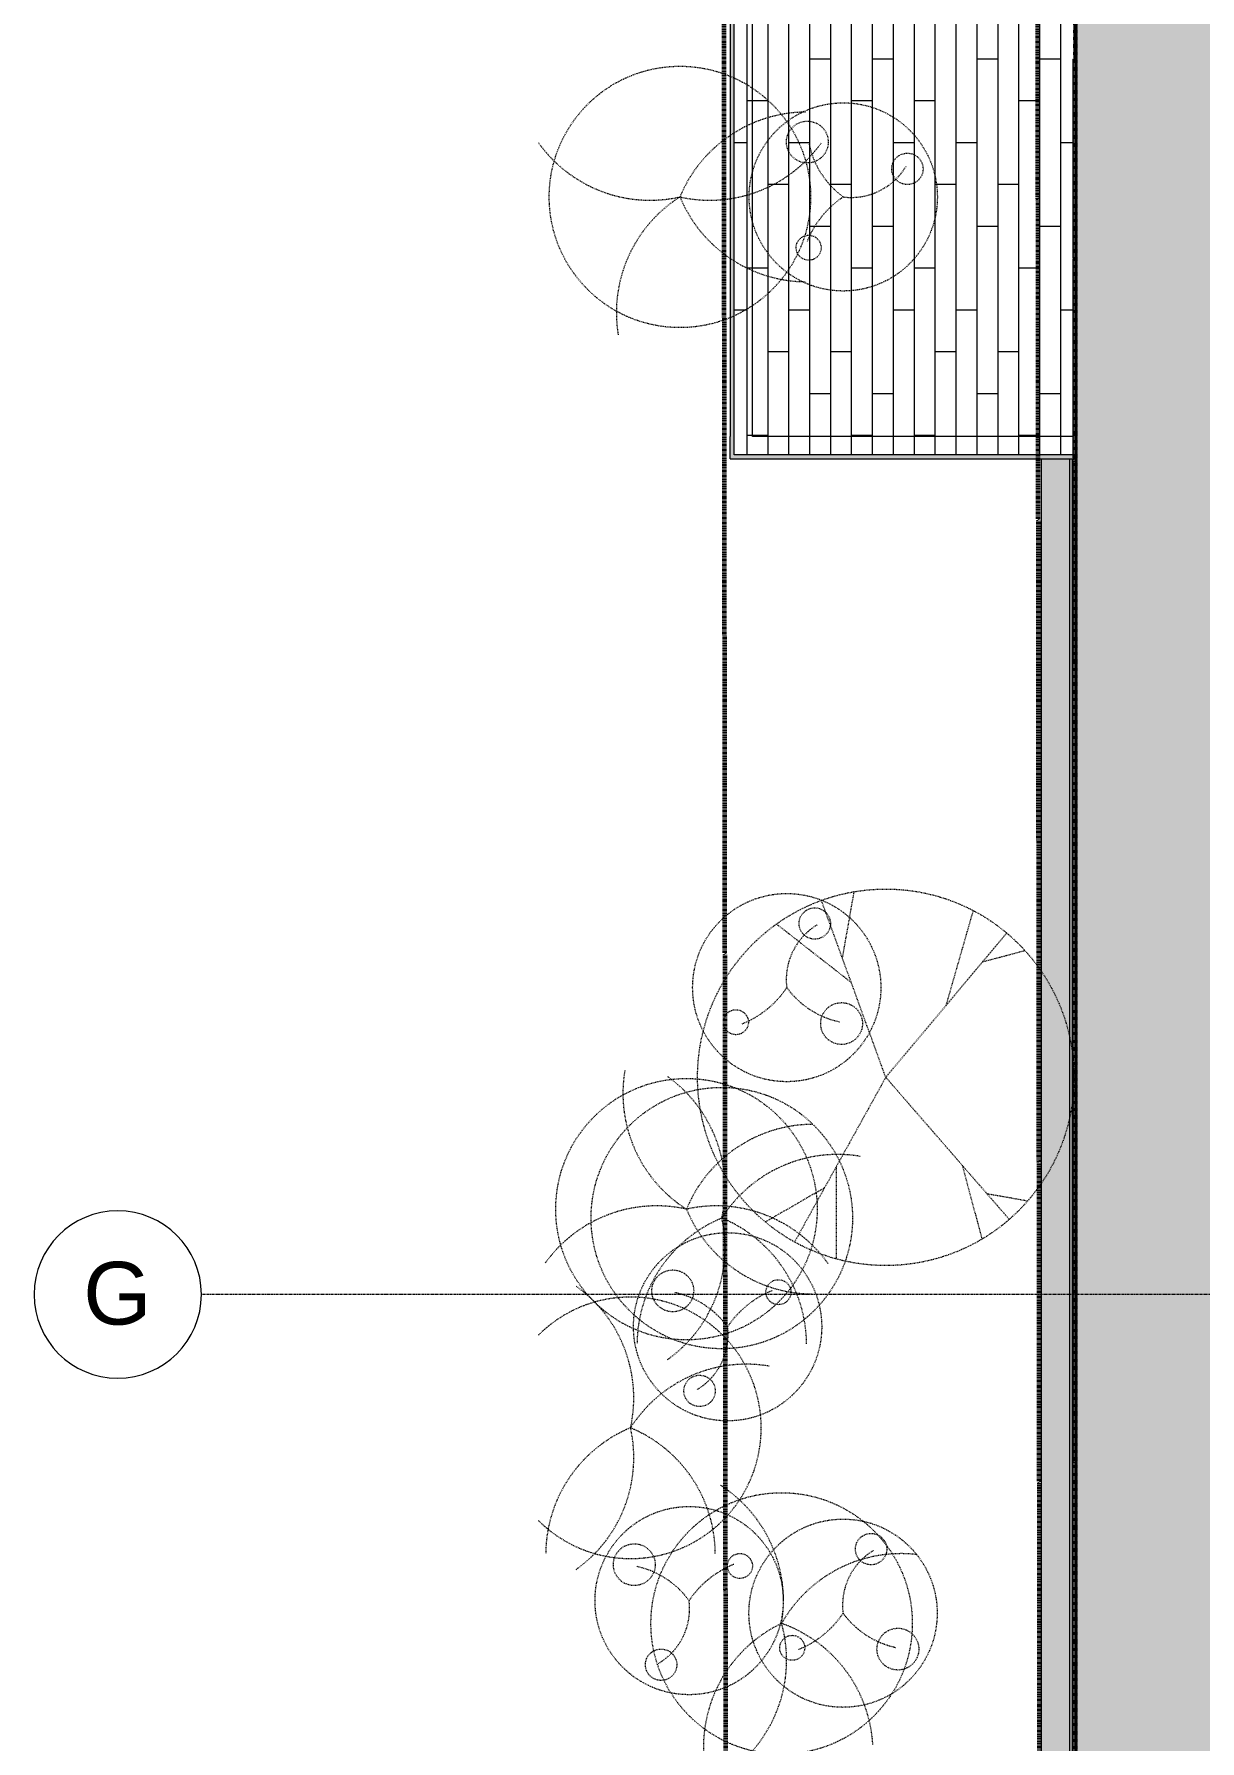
# Model space of a CAD drawing. Header units: inches. Extents: x -4061 to -1937, y 9836 to 11171.
# Drawn here: x -4059.9 to -3836.9, y 10381.8 to 10708.2 of the extents above; entities that cross this region are included whole.
import ezdxf

# ---------------------------------------------------------------- set-up
doc = ezdxf.new("R2010")
doc.units = ezdxf.units.IN
doc.header["$MEASUREMENT"] = 0
for name, pattern in [('Dash', [0.25, 0.125, -0.125]), ('Dash 1_16_', [0.125, 0.0625, -0.0625]), ('Double Dash 3_8_', [1, 0.375, -0.125, 0.125, -0.125, 0.125, -0.125]), ('Grid Line 1_2_', [0.875, 0.5, -0.125, 0.125, -0.125])]:
    doc.linetypes.add(name, pattern=pattern)
for name, color, linetype, lineweight in [('0-1', 7, 'Continuous', 5), ('0-2', 7, 'Continuous', 9), ('0-3', 53, 'Continuous', 9), ('0-4', 250, 'Double Dash 3_8_', 60), ('0-5', 165, 'Continuous', 5), ('A-CLNG-1', 10, 'Continuous', 18), ('A-CLNG-PATT-1', 35, 'Continuous', 18), ('A-DETL-GENF-HDLN-1', 53, 'Dash', 9), ('A-DETL-MBND-1', 23, 'Continuous', 5), ('A-DETL-MBND-3', 7, 'Continuous', 9), ('A-DETL-MBND-4', 251, 'Continuous', 9), ('A-DETL-MBND-5', 247, 'Continuous', 9), ('A-GLAZ-1', 251, 'Continuous', 9), ('A-GLAZ-2', 10, 'Continuous', 18), ('A-GLAZ-3', 27, 'Continuous', 18), ('A-WALL-1', 8, 'Continuous', 5), ('A-WALL-3', 10, 'Continuous', 18), ('A-WALL-7', 27, 'Continuous', 18), ('C-PROP-LINE-1', 250, 'Double Dash 3_8_', 60), ('C-PROP-LINE-2', 91, 'Dash 1_16_', 60), ('S-GRID-1', 1, 'Grid Line 1_2_', 9), ('S-GRID-IDEN', 1, 'Continuous', 9), ('S-GRID-IDEN-1', 147, 'Continuous', 9)]:
    doc.layers.add(name, color=color, linetype=linetype, lineweight=lineweight)
doc.styles.add('Arial', font='arial.ttf', dxfattribs={"height": 12})

# ---------------------------------------------------------------- blocks, each defined once
blk = doc.blocks.new('fountain grass 26747 - fountain grass 26747-V37-ENLARGED RCP - 1ST FLOOR PLAN - WEST')
at = {"layer": 'A-DETL-GENF-HDLN-1'}
blk.add_circle((0, 0), 25, dxfattribs=at)
for centre, start, end in [((-25.61, 5.7), 347.4534, 54.5466), ((10.02, 24.25), 180.4534, 247.5466), ((-10.02, 24.25), 292.4534, 359.5466), ((-25.61, -5.7), 305.5293, 12.5466), ((22.14, 14.08), 212.4534, 279.5466)]:
    blk.add_arc(centre, 26.24, start, end, dxfattribs=at)
blk = doc.blocks.new('lupin 26755 - lupin 26755-1289252-ENLARGED RCP - 1ST FLOOR PLAN - WEST')
at = {"layer": 'A-DETL-GENF-HDLN-1'}
for centre, radius in [((0, 0), 18), ((-5.36, 12.26), 3), ((-10.49, -6.87), 4), ((9.72, -6.62), 2.39)]:
    blk.add_circle(centre, radius, dxfattribs=at)
for centre, radius, start, end in [((-12.13, 1.52), 12.23, 352.8605, 59.0245), ((-13.57, 9.88), 16.78, 282.0514, 323.9486), ((15.36, 10.23), 18.46, 213.6663, 248.3337)]:
    blk.add_arc(centre, radius, start, end, dxfattribs=at)
blk = doc.blocks.new('elm sapling fall 24458 - elm sapling fall 24458-1276656-ENLARGED RCP - 1ST FLOOR PLAN - WEST')
at = {"layer": 'A-DETL-GENF-HDLN-1'}
for p, q in [((9.49, 17.12), (9.49, 34.73)), ((-14.61, 16.8), (-18.4, 30.95)), ((0, 0), (17.45, 31.49)), ((0, 0), (-23.62, 27.17)), ((11.71, 21.13), (23.04, 27.67)), ((-19.33, 22.23), (-27.17, 23.62)), ((0, 0), (-23.14, -27.58)), ((0, 0), (12.31, -33.83)), ((-11.57, -13.79), (-16.75, -31.86)), ((6.6, -18.13), (20.91, -29.31)), ((-18.53, -22.09), (-26.61, -24.25)), ((8.28, -22.76), (6.04, -35.49))]:
    blk.add_line(p, q, dxfattribs=at)
blk.add_circle((0, 0), 36, dxfattribs=at)
blk = doc.blocks.new('fountain grass 26747 - fountain grass 26747-V61-ENLARGED RCP - 1ST FLOOR PLAN - WEST')
at = {"layer": 'A-DETL-GENF-HDLN-1'}
blk.add_circle((0, 0), 25, dxfattribs=at)
for centre, start, end in [((-25.61, 5.7), 347.4534, 54.5466), ((22.14, -14.08), 80.4534, 147.5466), ((10.02, -24.25), 112.4534, 179.5466), ((-25.61, -5.7), 305.4534, 12.5466), ((-10.02, -24.25), 0.4534, 67.5466)]:
    blk.add_arc(centre, 26.24, start, end, dxfattribs=at)
blk = doc.blocks.new('fountain grass 26746 - fountain grass 26746-1276660-ENLARGED RCP - 1ST FLOOR PLAN - WEST')
at = {"layer": 'A-DETL-GENF-HDLN-1'}
blk.add_circle((0, 0), 25, dxfattribs=at)
for centre, start, end in [((-23.69, -11.28), 25.4534, 92.5466), ((4.35, 25.88), 260.4534, 327.5466), ((-7.03, 25.28), 218.4534, 285.5466), ((-24.74, 8.74), 273.4534, 340.5466), ((-12.9, -22.85), 353.4534, 60.5466)]:
    blk.add_arc(centre, 26.24, start, end, dxfattribs=at)
blk = doc.blocks.new('lupin 26755 - lupin 26755-V62-ENLARGED RCP - 1ST FLOOR PLAN - WEST')
at = {"layer": 'A-DETL-GENF-HDLN-1'}
for centre, radius in [((0, 0), 18), ((-10.49, 6.87), 4), ((9.72, 6.62), 2.39), ((-5.36, -12.26), 3)]:
    blk.add_circle(centre, radius, dxfattribs=at)
for centre, radius, start, end in [((-13.57, -9.88), 16.78, 36.0514, 77.9486), ((15.36, -10.23), 18.46, 111.6663, 146.3337), ((-12.13, -1.52), 12.23, 300.9755, 7.1395)]:
    blk.add_arc(centre, radius, start, end, dxfattribs=at)
blk = doc.blocks.new('fountain grass 26747 - fountain grass 26747-V63-ENLARGED RCP - 1ST FLOOR PLAN - WEST')
at = {"layer": 'A-DETL-GENF-HDLN-1'}
for centre, radius, start, end in [((-25.61, 5.7), 26.24, 347.4534, 54.5466), ((0, 0), 25, 360, 134.9335), ((22.14, -14.08), 26.24, 80.4534, 147.5466), ((0, 0), 25, 225.0665, 360), ((10.02, -24.25), 26.24, 112.4534, 179.5466), ((-25.61, -5.7), 26.24, 305.4534, 12.5466), ((-10.02, -24.25), 26.24, 0.4534, 67.5466)]:
    blk.add_arc(centre, radius, start, end, dxfattribs=at)
blk = doc.blocks.new('CTR  - Topography_rvt-1-ENLARGED RCP - 1ST FLOOR PLAN - WEST')
at = {"layer": '0-3'}
for name, p, rotation in [('fountain grass 26747 - fountain grass 26747-V37-ENLARGED RCP - 1ST FLOOR PLAN - WEST', (-3936.36, 10677.08), 270), ('lupin 26755 - lupin 26755-1289252-ENLARGED RCP - 1ST FLOOR PLAN - WEST', (-3905.12, 10677.08), 270), ('lupin 26755 - lupin 26755-V62-ENLARGED RCP - 1ST FLOOR PLAN - WEST', (-3915.93, 10525.88), 180), ('elm sapling fall 24458 - elm sapling fall 24458-1276656-ENLARGED RCP - 1ST FLOOR PLAN - WEST', (-3896.99, 10508.73), 180), ('fountain grass 26747 - fountain grass 26747-V61-ENLARGED RCP - 1ST FLOOR PLAN - WEST', (-3935.11, 10483.51), 89.99999999999982), ('fountain grass 26746 - fountain grass 26746-1276660-ENLARGED RCP - 1ST FLOOR PLAN - WEST', (-3916.91, 10404.3), 89.99999999999982), ('lupin 26755 - lupin 26755-V62-ENLARGED RCP - 1ST FLOOR PLAN - WEST', (-3905.16, 10406.25), 180)]:
    blk.add_blockref(name, p, dxfattribs=dict(at, rotation=rotation))
for name, p in [('fountain grass 26747 - fountain grass 26747-V61-ENLARGED RCP - 1ST FLOOR PLAN - WEST', (-3928.35, 10481.81)), ('lupin 26755 - lupin 26755-V62-ENLARGED RCP - 1ST FLOOR PLAN - WEST', (-3927.24, 10461.02)), ('fountain grass 26747 - fountain grass 26747-V63-ENLARGED RCP - 1ST FLOOR PLAN - WEST', (-3945.81, 10441.7)), ('lupin 26755 - lupin 26755-V62-ENLARGED RCP - 1ST FLOOR PLAN - WEST', (-3934.6, 10408.66))]:
    blk.add_blockref(name, p, dxfattribs=at)
blk = doc.blocks.new('Basic Wall _ EXT - FIBER CEMENT - LARGE - ___-2162461-ENLARGED RCP - 1ST FLOOR PLAN - WEST')
at = {"layer": 'A-WALL-7'}
h = blk.add_hatch(color=256, dxfattribs=at)
h.paths.add_polyline_path([(-3861.8, 10358), (-3861.77, 10358), (-3861.8, 10626.99), (-3861.81, 10626.99), (-3861.81, 10358)], flags=0)
h.paths.add_polyline_path([(-3861.81, 10741.81), (-3861.77, 10741.81), (-3861.8, 10780.78), (-3861.81, 10780.78), (-3861.81, 10741.81)], flags=0)
h = blk.add_hatch(color=256, dxfattribs=at)
h.paths.add_polyline_path([(-3861.75, 10358), (-3861.62, 10358), (-3861.64, 10626.99), (-3861.75, 10626.99), (-3861.75, 10359.77)], flags=0)
h.paths.add_polyline_path([(-3861.75, 10741.81), (-3861.62, 10741.81), (-3861.64, 10780.78), (-3861.75, 10780.78), (-3861.75, 10744.56)], flags=0)
h = blk.add_hatch(color=256, dxfattribs=at)
h.paths.add_polyline_path([(-3861.47, 10358), (-3861.34, 10358), (-3861.34, 10626.99), (-3861.62, 10626.99), (-3861.62, 10358)], flags=0)
h.paths.add_polyline_path([(-3861.62, 10741.81), (-3861.34, 10741.81), (-3861.34, 10780.78), (-3861.62, 10780.78), (-3861.62, 10744.56)], flags=0)
h = blk.add_hatch(color=256, dxfattribs=at)
h.paths.add_polyline_path([(-3860.73, 10358), (-3860.72, 10358), (-3860.73, 10435.18), (-3861.22, 10435.18), (-3861.22, 10473.2), (-3860.72, 10473.2), (-3860.73, 10473.39), (-3861.22, 10473.39), (-3861.22, 10511.41), (-3860.72, 10511.41), (-3860.73, 10588.59), (-3861.22, 10588.59), (-3861.22, 10626.61), (-3860.72, 10626.61), (-3860.73, 10627.18), (-3860.91, 10627.18), (-3860.91, 10626.99), (-3861.34, 10626.99), (-3861.34, 10358)], flags=0)
h.paths.add_polyline_path([(-3860.72, 10665.2), (-3860.73, 10665.39), (-3860.91, 10665.39), (-3860.91, 10665.2), (-3860.73, 10665.2)], flags=0)
h.paths.add_polyline_path([(-3860.72, 10703.41), (-3860.73, 10742.56), (-3861.22, 10742.56), (-3861.22, 10780.59), (-3860.72, 10780.59), (-3860.73, 10780.78), (-3861.34, 10780.78), (-3861.34, 10741.81), (-3860.91, 10741.81), (-3860.91, 10703.41), (-3860.73, 10703.41)], flags=0)
at = {"layer": 'A-WALL-3'}
for p, q in [((-3861.81, 10358), (-3861.81, 10626.99)), ((-3861.34, 10626.99), (-3861.34, 10358))]:
    blk.add_line(p, q, dxfattribs=at)
blk = doc.blocks.new('Basic Wall _ EXT - FIBER CEMENT - SMALL - ___-2145935-ENLARGED RCP - 1ST FLOOR PLAN - WEST')
at = {"layer": 'A-DETL-MBND-5'}
h = blk.add_hatch(color=256, dxfattribs=at)
h.paths.add_polyline_path([(-3864.6, 9976.31), (-3861.81, 9979.14), (-3861.81, 10127.79), (-3867.29, 10127.79), (-3867.29, 9976.31)], flags=0)
h.paths.add_polyline_path([(-3867.29, 10242.61), (-3861.81, 10242.61), (-3861.81, 10348), (-3865.1, 10348), (-3865.1, 10358), (-3861.81, 10358), (-3861.81, 10626.99), (-3867.29, 10626.99), (-3867.29, 10247.01)], flags=0)
h.paths.add_polyline_path([(-3867.29, 10741.81), (-3861.81, 10741.81), (-3861.81, 10780.78), (-3865.1, 10780.78), (-3865.1, 10790.78), (-3861.81, 10790.78), (-3861.81, 10972.78), (-3867.29, 10972.78), (-3867.29, 10745.01)], flags=0)
at = {"layer": 'A-DETL-MBND-3'}
blk.add_line((-3867.29, 10626.99), (-3867.29, 10242.61), dxfattribs=at)
blk = doc.blocks.new('_THE_ WINDOW _ DOOR - Window - 3rd Floor-2113392-ENLARGED RCP - 1ST FLOOR PLAN - WEST')
at = {"layer": 'A-DETL-MBND-5'}
blk.add_hatch(color=256, dxfattribs=at).paths.add_polyline_path([(-19.01, 4.44), (-19.01, 4.44), (19.01, 4.44), (19.01, 4.94), (-19.01, 4.94)], flags=0)
at = {"layer": 'A-DETL-MBND-3'}
for p, q in [((19.01, 4.94), (-19.01, 4.94)), ((-19.01, 4.94), (-19.01, 4.44)), ((19.01, 4.94), (19.01, 4.44))]:
    blk.add_line(p, q, dxfattribs=at)
blk = doc.blocks.new('_THE_ WINDOW _ DOOR - hvac panel - 2nd floor-2113876-ENLARGED RCP - 1ST FLOOR PLAN - WEST')
at = {"layer": 'A-GLAZ-1'}
h = blk.add_hatch(dxfattribs=at)
h.set_pattern_fill('FP_4', color=256, style=0, pattern_type=2)
h.set_pattern_definition([(0, (41.062, 4.438), (1, -1), [0.5, -1.5]), (270, (41.312, 4.687), (-1, -1), [0.5, -1.5])])
h.paths.add_polyline_path([(-19.01, 4.44), (-19.01, 4.19), (19.01, 4.19), (19.01, 4.44), (-17.43, 4.44)], flags=0)
at = {"layer": 'A-GLAZ-2'}
for p, q in [((-19.01, 4.44), (-19.01, 4.19)), ((-19.01, 4.44), (19.01, 4.44)), ((19.01, 4.44), (19.01, 4.19))]:
    blk.add_line(p, q, dxfattribs=at)
blk = doc.blocks.new('_THE_ WINDOW _ DOOR - Window - 2nd Floor-V67-ENLARGED RCP - 1ST FLOOR PLAN - WEST')
at = {"layer": 'A-GLAZ-1'}
h = blk.add_hatch(dxfattribs=at)
h.set_pattern_fill('FP_5', color=256, style=0, pattern_type=2)
h.set_pattern_definition([(0, (25.74, 1.51), (-38.4, -120.38), [0.392, -38.007]), (0, (25.74, 1.12), (-38.4, -120.38), [0.392, -38.007]), (0, (25.74, -14.85), (-38.4, -120.38), [0.392, -38.007]), (0, (25.74, -15.24), (-38.4, -120.38), [0.392, -38.007]), (0, (25.74, -31.2), (-38.4, -120.38), [0.393, -38.008]), (0, (25.74, -31.6), (-38.4, -120.38), [0.393, -38.008]), (0, (25.74, -47.56), (-38.4, -120.38), [0.393, -38.008]), (0, (25.74, -47.95), (-38.4, -120.38), [0.393, -38.008]), (0, (25.74, -63.92), (-38.4, -120.38), [0.393, -38.008]), (0, (25.74, -64.31), (-38.4, -120.38), [0.393, -38.008]), (0, (25.74, -80.28), (-38.4, -120.38), [0.393, -38.008]), (0, (25.74, -80.67), (-38.4, -120.38), [0.393, -38.008]), (0, (25.74, -96.63), (-38.4, -120.38), [0.393, -38.008]), (0, (25.74, -97.03), (-38.4, -120.38), [0.393, -38.008]), (0, (25.74, -112.99), (-38.4, -120.38), [0.392, -38.007]), (0, (25.74, -113.38), (-38.4, -120.38), [0.392, -38.007]), (0, (43.19, 1.51), (-38.4, -120.38), [0.393, -38.008]), (0, (43.19, 1.12), (-38.4, -120.38), [0.393, -38.008]), (0, (43.19, -14.85), (-38.4, -120.38), [0.393, -38.008]), (0, (43.19, -15.24), (-38.4, -120.38), [0.393, -38.008]), (0, (43.19, -31.2), (-38.4, -120.38), [0.393, -38.008]), (0, (43.19, -31.6), (-38.4, -120.38), [0.393, -38.008]), (0, (43.19, -47.56), (-38.4, -120.38), [0.393, -38.008]), (0, (43.19, -47.95), (-38.4, -120.38), [0.393, -38.008]), (0, (43.19, -63.92), (-38.4, -120.38), [0.393, -38.008]), (0, (43.19, -64.31), (-38.4, -120.38), [0.393, -38.008]), (0, (43.19, -80.28), (-38.4, -120.38), [0.393, -38.008]), (0, (43.19, -80.67), (-38.4, -120.38), [0.393, -38.008]), (0, (43.19, -96.63), (-38.4, -120.38), [0.393, -38.008]), (0, (43.19, -97.03), (-38.4, -120.38), [0.393, -38.008]), (0, (43.19, -112.99), (-38.4, -120.38), [0.392, -38.007]), (0, (43.19, -113.38), (-38.4, -120.38), [0.392, -38.007]), (0, (60.64, 1.51), (-38.4, -120.38), [0.392, -38.007]), (0, (60.64, 1.12), (-38.4, -120.38), [0.392, -38.007]), (0, (60.64, -14.85), (-38.4, -120.38), [0.392, -38.007]), (0, (60.64, -15.24), (-38.4, -120.38), [0.392, -38.007]), (0, (60.64, -31.2), (-38.4, -120.38), [0.392, -38.007]), (0, (60.64, -31.6), (-38.4, -120.38), [0.392, -38.007]), (0, (60.64, -47.56), (-38.4, -120.38), [0.392, -38.007]), (0, (60.64, -47.95), (-38.4, -120.38), [0.392, -38.007]), (0, (60.64, -63.92), (-38.4, -120.38), [0.392, -38.007]), (0, (60.64, -64.31), (-38.4, -120.38), [0.392, -38.007]), (0, (60.64, -80.28), (-38.4, -120.38), [0.392, -38.007]), (0, (60.64, -80.67), (-38.4, -120.38), [0.392, -38.007]), (0, (60.64, -96.63), (-38.4, -120.38), [0.392, -38.007]), (0, (60.64, -97.03), (-38.4, -120.38), [0.392, -38.007]), (0, (60.64, -112.99), (-38.4, -120.38), [0.392, -38.007]), (0, (60.64, -113.38), (-38.4, -120.38), [0.392, -38.007]), (270, (24, 4.063), (-38.4, -2e-15), [120, -0.375]), (270, (24.375, 4.063), (-38.4, -2e-15), [120, -0.375]), (270, (25.74, 1.51), (-38.4, -2e-15), [0.392, -119.982]), (270, (25.74, -14.848), (-38.4, -2e-15), [0.393, -119.983]), (270, (25.74, -31.206), (-38.4, -2e-15), [0.392, -119.982]), (270, (25.74, -47.563), (-38.4, -2e-15), [0.392, -119.982]), (270, (25.74, -63.92), (-38.4, -2e-15), [0.392, -119.982]), (270, (25.74, -80.277), (-38.4, -2e-15), [0.392, -119.982]), (270, (25.74, -96.634), (-38.4, -2e-15), [0.392, -119.982]), (270, (25.74, -112.99), (-38.4, -2e-15), [0.392, -119.982]), (270, (26.134, 1.51), (-38.4, -2e-15), [0.392, -119.982]), (270, (26.134, -14.848), (-38.4, -2e-15), [0.393, -119.983]), (270, (26.134, -31.206), (-38.4, -2e-15), [0.392, -119.982]), (270, (26.134, -47.563), (-38.4, -2e-15), [0.392, -119.982]), (270, (26.134, -63.92), (-38.4, -2e-15), [0.392, -119.982]), (270, (26.134, -80.277), (-38.4, -2e-15), [0.392, -119.982]), (270, (26.134, -96.634), (-38.4, -2e-15), [0.392, -119.982]), (270, (26.134, -112.99), (-38.4, -2e-15), [0.392, -119.982]), (270, (43.19, 1.51), (-38.4, -2e-15), [0.392, -119.982]), (270, (43.19, -14.848), (-38.4, -2e-15), [0.393, -119.983]), (270, (43.19, -31.206), (-38.4, -2e-15), [0.392, -119.982]), (270, (43.19, -47.563), (-38.4, -2e-15), [0.392, -119.982]), (270, (43.19, -63.92), (-38.4, -2e-15), [0.392, -119.982]), (270, (43.19, -80.277), (-38.4, -2e-15), [0.392, -119.982]), (270, (43.19, -96.634), (-38.4, -2e-15), [0.392, -119.982]), (270, (43.19, -112.99), (-38.4, -2e-15), [0.392, -119.982]), (270, (43.584, 1.51), (-38.4, -2e-15), [0.392, -119.982]), (270, (43.584, -14.848), (-38.4, -2e-15), [0.393, -119.983]), (270, (43.584, -31.206), (-38.4, -2e-15), [0.392, -119.982]), (270, (43.584, -47.563), (-38.4, -2e-15), [0.392, -119.982]), (270, (43.584, -63.92), (-38.4, -2e-15), [0.392, -119.982]), (270, (43.584, -80.277), (-38.4, -2e-15), [0.392, -119.982]), (270, (43.584, -96.634), (-38.4, -2e-15), [0.392, -119.982]), (270, (43.584, -112.99), (-38.4, -2e-15), [0.392, -119.982]), (270, (60.64, 1.51), (-38.4, -2e-15), [0.392, -119.982]), (270, (60.64, -14.848), (-38.4, -2e-15), [0.392, -119.982]), (270, (60.64, -31.206), (-38.4, -2e-15), [0.392, -119.982]), (270, (60.64, -47.563), (-38.4, -2e-15), [0.392, -119.982]), (270, (60.64, -63.92), (-38.4, -2e-15), [0.392, -119.982]), (270, (60.64, -80.277), (-38.4, -2e-15), [0.392, -119.982]), (270, (60.64, -96.634), (-38.4, -2e-15), [0.392, -119.982]), (270, (60.64, -112.99), (-38.4, -2e-15), [0.392, -119.982]), (270, (61.034, 1.51), (-38.4, -2e-15), [0.392, -119.982]), (270, (61.034, -14.848), (-38.4, -2e-15), [0.392, -119.982]), (270, (61.034, -31.206), (-38.4, -2e-15), [0.392, -119.982]), (270, (61.034, -47.563), (-38.4, -2e-15), [0.392, -119.982]), (270, (61.034, -63.92), (-38.4, -2e-15), [0.392, -119.982]), (270, (61.034, -80.277), (-38.4, -2e-15), [0.392, -119.982]), (270, (61.034, -96.634), (-38.4, -2e-15), [0.392, -119.982]), (270, (61.034, -112.99), (-38.4, -2e-15), [0.392, -119.982]), (180, (62.4, 4.44), (-38.4, -120.38), [38.025, -0.375]), (180, (62.4, 4.06), (-38.4, -120.38), [38.025, -0.375])])
h.paths.add_polyline_path([(-19.01, 4.44), (-19.01, 4.19), (19.01, 4.19), (19.01, 4.44), (-14.75, 4.44)], flags=0)
at = {"layer": 'A-GLAZ-3'}
blk.add_hatch(color=256, dxfattribs=at).paths.add_polyline_path([(-19.01, 4.44), (-19.01, 4.44), (19.01, 4.44), (19.01, 4.94), (-19.01, 4.94)], flags=0)
at = {"layer": 'A-GLAZ-2'}
for p, q in [((19.01, 4.94), (-19.01, 4.94)), ((-19.01, 4.94), (-19.01, 4.44)), ((19.01, 4.44), (-19.01, 4.44)), ((-19.01, 4.44), (-19.01, 4.19)), ((19.01, 4.94), (19.01, 4.44)), ((19.01, 4.44), (19.01, 4.19))]:
    blk.add_line(p, q, dxfattribs=at)
blk = doc.blocks.new('Family - ___-1878357-ENLARGED RCP - 1ST FLOOR PLAN - WEST')
at = {"layer": 'C-PROP-LINE-1'}
for p, q in [((-3928.37, 11073.88), (-3927.11, 9871.17)), ((-3868.35, 11073.88), (-3867.12, 9890.98))]:
    blk.add_line(p, q, dxfattribs=at)
blk = doc.blocks.new('Grid - Grid Head - Circle-50561-ENLARGED RCP - 1ST FLOOR PLAN - WEST')
at = {"layer": 'S-GRID-IDEN-1'}
for start, end in [(360, 180), (180, 360)]:
    blk.add_arc((0, 0), 0.25, start, end, dxfattribs=at)
blk = doc.blocks.new('CTR - 1st Phase - Shell_rvt-1-ENLARGED RCP - 1ST FLOOR PLAN - WEST')
at = {"layer": 'A-CLNG-PATT-1'}
h = blk.add_hatch(dxfattribs=at)
h.set_pattern_fill('FP_24', color=256, style=0, pattern_type=2)
h.set_pattern_definition([(90, (-2963.524, 11049.389), (4, -2e-16), []), (0, (-2963.524, 11049.389), (8, -8), [4, -28]), (0, (-2959.524, 11065.389), (8, -8), [4, -28])])
h.paths.add_polyline_path([(-2798.42, 9980.44), (-2687.62, 9980.44), (-2687.62, 10010.09), (-2772.51, 10010.09), (-2772.51, 10009.59), (-2810.54, 10009.59), (-2810.54, 10010.09), (-2810.91, 10010.09), (-2810.91, 10009.59), (-2848.94, 10009.59), (-2848.94, 10010.09), (-2849.31, 10010.09), (-2849.31, 10009.59), (-2887.34, 10009.59), (-2887.34, 10010.09), (-2983.71, 10010.09), (-2983.71, 10009.59), (-3021.74, 10009.59), (-3021.74, 10010.09), (-3022.11, 10010.09), (-3022.11, 10009.59), (-3060.14, 10009.59), (-3060.14, 10010.09), (-3214.11, 10010.09), (-3214.11, 10009.59), (-3252.14, 10009.59), (-3252.14, 10010.09), (-3252.51, 10010.09), (-3252.51, 10009.59), (-3290.54, 10009.59), (-3290.54, 10010.09), (-3367.4, 10010.09), (-3367.4, 10009.59), (-3405.42, 10009.59), (-3405.42, 10010.09), (-3559.71, 10010.09), (-3559.71, 10009.59), (-3597.74, 10009.59), (-3597.74, 10010.09), (-3598.11, 10010.09), (-3598.11, 10009.59), (-3636.14, 10009.59), (-3636.14, 10010.09), (-3636.51, 10010.09), (-3636.51, 10009.59), (-3674.54, 10009.59), (-3674.54, 10010.09), (-3770.72, 10010.09), (-3770.72, 10009.59), (-3808.75, 10009.59), (-3808.75, 10010.09), (-3830.82, 10010.09), (-3830.82, 10051.36), (-3831.32, 10051.36), (-3831.32, 10089.39), (-3830.82, 10089.39), (-3830.82, 10127.98), (-3831.32, 10127.98), (-3831.32, 10166), (-3830.82, 10166), (-3830.82, 10166.38), (-3831.32, 10166.38), (-3831.32, 10204.4), (-3830.82, 10204.4), (-3830.82, 10242.99), (-3831.32, 10242.99), (-3831.32, 10281.01), (-3830.82, 10281.01), (-3830.82, 10434.99), (-3831.32, 10434.99), (-3831.32, 10473.01), (-3830.82, 10473.01), (-3830.82, 10473.76), (-3831.32, 10473.76), (-3831.32, 10511.79), (-3830.82, 10511.79), (-3830.82, 10588.78), (-3831.32, 10588.78), (-3831.32, 10626.8), (-3830.82, 10626.8), (-3830.82, 10627.18), (-3831.32, 10627.18), (-3831.32, 10665.2), (-3830.82, 10665.2), (-3830.82, 10780.96), (-3831.32, 10780.96), (-3831.32, 10818.99), (-3830.82, 10818.99), (-3830.82, 10857.76), (-3831.32, 10857.76), (-3831.32, 10895.79), (-3830.82, 10895.79), (-3830.82, 10972.59), (-3831.32, 10972.59), (-3831.32, 11008.86), (-3860.47, 11008.86), (-3860.47, 9980.44), (-3106.51, 9980.44), (-3106.27, 9980.68), (-3106.15, 9980.44), (-3105.85, 9980.44), (-3106.02, 9980.79), (-3102.14, 9980.79), (-3102.14, 9981.79), (-3102.06, 9981.41), (-3101.64, 9982.77), (-3097.64, 9983.77), (-3086.64, 9983.77), (-3082.64, 9982.77), (-3082.21, 9981.41), (-3082.14, 9981.79), (-3082.14, 9980.79), (-3075.15, 9980.79), (-3075.25, 9980.44), (-3074.97, 9980.44), (-3074.89, 9980.68), (-3074.66, 9980.44), (-2806.08, 9980.44)], flags=0)
h.paths.add_polyline_path([(-2675.78, 9980.44), (-2638.67, 9980.44), (-2638.67, 10010.09), (-2685.87, 10010.09), (-2685.87, 9980.44), (-2683.45, 9980.44)], flags=0)
h.paths.add_polyline_path([(-2521.97, 9980.44), (-2068.17, 9980.44), (-2068.17, 10851.14), (-2255.91, 10851.14), (-2257.41, 10850.18), (-2260.4, 10849.11), (-2263.66, 10848.74), (-2266.92, 10849.11), (-2269.91, 10850.18), (-2271.41, 10851.14), (-2543.22, 10851.14), (-2545.38, 10848.9), (-2546.06, 10851.14), (-2546.33, 10851.14), (-2545.63, 10848.79), (-2552.62, 10848.79), (-2552.62, 10847.79), (-2552.7, 10848.17), (-2553.15, 10846.8), (-2557.12, 10845.8), (-2568.12, 10845.8), (-2572.12, 10846.8), (-2572.55, 10848.17), (-2572.62, 10847.79), (-2572.62, 10848.79), (-2576.51, 10848.79), (-2575.34, 10851.14), (-2575.63, 10851.14), (-2576.76, 10848.9), (-2578.92, 10851.14), (-3400.3, 10851.14), (-3400.3, 10821.49), (-3367.34, 10821.49), (-3367.34, 10821.99), (-3329.31, 10821.99), (-3329.31, 10821.49), (-3328.94, 10821.49), (-3328.94, 10821.99), (-3290.91, 10821.99), (-3290.91, 10821.49), (-3290.54, 10821.49), (-3290.54, 10821.99), (-3252.51, 10821.99), (-3252.51, 10821.49), (-3175.34, 10821.49), (-3175.34, 10821.99), (-3137.31, 10821.99), (-3137.31, 10821.49), (-3136.94, 10821.49), (-3136.94, 10821.99), (-3098.91, 10821.99), (-3098.91, 10821.49), (-3098.54, 10821.49), (-3098.54, 10821.99), (-3060.51, 10821.99), (-3060.51, 10821.49), (-2983.34, 10821.49), (-2983.34, 10821.99), (-2945.31, 10821.99), (-2945.31, 10821.49), (-2868.14, 10821.49), (-2868.14, 10821.99), (-2830.11, 10821.99), (-2830.11, 10821.49), (-2829.74, 10821.49), (-2829.74, 10821.99), (-2791.71, 10821.99), (-2791.71, 10821.49), (-2637.74, 10821.49), (-2637.74, 10821.99), (-2599.71, 10821.99), (-2599.71, 10821.49), (-2599.34, 10821.49), (-2599.34, 10821.99), (-2561.31, 10821.99), (-2561.31, 10821.49), (-2445.74, 10821.49), (-2445.74, 10821.99), (-2407.71, 10821.99), (-2407.71, 10821.49), (-2407.34, 10821.49), (-2407.34, 10821.99), (-2369.31, 10821.99), (-2369.31, 10821.49), (-2349.92, 10821.49), (-2349.92, 10821.99), (-2311.9, 10821.99), (-2311.9, 10821.49), (-2311.52, 10821.49), (-2311.52, 10821.99), (-2273.5, 10821.99), (-2273.5, 10821.49), (-2176.75, 10821.49), (-2176.75, 10821.99), (-2138.72, 10821.99), (-2138.72, 10821.49), (-2097.82, 10821.49), (-2097.82, 10780.21), (-2097.32, 10780.21), (-2097.32, 10742.19), (-2097.82, 10742.19), (-2097.82, 10703.41), (-2097.32, 10703.41), (-2097.32, 10665.39), (-2097.82, 10665.39), (-2097.82, 10665.01), (-2097.32, 10665.01), (-2097.32, 10626.99), (-2097.82, 10626.99), (-2097.82, 10511.41), (-2097.32, 10511.41), (-2097.32, 10473.39), (-2097.82, 10473.39), (-2097.82, 10396.21), (-2097.32, 10396.21), (-2097.32, 10358.19), (-2097.82, 10358.19), (-2097.82, 10357.81), (-2097.32, 10357.81), (-2097.32, 10319.79), (-2097.82, 10319.79), (-2097.82, 10204.21), (-2097.32, 10204.21), (-2097.32, 10166.19), (-2097.82, 10166.19), (-2097.82, 10165.81), (-2097.32, 10165.81), (-2097.32, 10127.79), (-2097.82, 10127.79), (-2097.82, 10127.41), (-2097.32, 10127.41), (-2097.32, 10089.39), (-2097.82, 10089.39), (-2097.82, 10010.09), (-2119.71, 10010.09), (-2119.71, 10009.59), (-2157.74, 10009.59), (-2157.74, 10010.09), (-2273.31, 10010.09), (-2273.31, 10009.59), (-2311.34, 10009.59), (-2311.34, 10010.09), (-2311.71, 10010.09), (-2311.71, 10009.59), (-2349.74, 10009.59), (-2349.74, 10010.09), (-2407.71, 10010.09), (-2407.71, 10009.59), (-2445.74, 10009.59), (-2445.74, 10010.09), (-2521.97, 10010.09), (-2521.97, 9983.92)], flags=0)
h.paths.add_polyline_path([(-3099.89, 9980.79), (-3084.39, 9980.79), (-3086.64, 9981.29), (-3097.64, 9981.29), (-3098.22, 9981.16)], flags=0)
h.paths.add_polyline_path([(-3439.32, 9999.84), (-3439.32, 10000.59), (-3442.34, 10000.59), (-3442.36, 10001.83), (-3442.4, 10002.09), (-3442.4, 10003.59), (-3446.15, 10003.59), (-3446.15, 10002.09), (-3446.21, 10001.63), (-3446.21, 10000.59), (-3447.97, 10000.57), (-3447.97, 9999.84), (-3451.82, 9999.84), (-3451.82, 10000.59), (-3454.84, 10000.59), (-3454.86, 10001.83), (-3454.9, 10002.09), (-3454.9, 10003.59), (-3459.52, 10003.61), (-3459.52, 10005.57), (-3454.9, 10005.59), (-3454.9, 10007.09), (-3454.84, 10007.66), (-3454.84, 10008.59), (-3446.21, 10008.59), (-3446.18, 10007.35), (-3446.15, 10007.09), (-3446.15, 10005.59), (-3442.4, 10005.59), (-3442.4, 10007.09), (-3442.34, 10007.66), (-3442.34, 10008.59), (-3433.71, 10008.59), (-3433.68, 10007.35), (-3433.65, 10007.09), (-3433.65, 10005.59), (-3429.02, 10005.56), (-3429.02, 10003.6), (-3433.65, 10003.59), (-3433.65, 10002.09), (-3433.71, 10001.63), (-3433.71, 10000.59), (-3435.47, 10000.59), (-3435.47, 9999.84)], flags=0)
h.paths.add_polyline_path([(-3457.52, 10003.59), (-3457.19, 10003.64), (-3457.04, 10003.71), (-3456.89, 10003.81), (-3457.5, 10003.59)], flags=0)
h.paths.add_polyline_path([(-3457.52, 10003.59), (-3458.06, 10003.75), (-3457.87, 10003.65), (-3457.69, 10003.6), (-3457.56, 10003.59)], flags=0)
h.paths.add_polyline_path([(-3431.02, 10003.59), (-3430.69, 10003.64), (-3430.41, 10003.8), (-3430.48, 10003.78), (-3431.01, 10003.59)], flags=0)
h.paths.add_polyline_path([(-3431.02, 10003.59), (-3431.66, 10003.81), (-3431.51, 10003.71), (-3431.19, 10003.6), (-3431.06, 10003.59)], flags=0)
h.paths.add_polyline_path([(-3457.52, 10005.59), (-3456.89, 10005.36), (-3457.04, 10005.46), (-3457.36, 10005.57), (-3457.48, 10005.58)], flags=0)
h.paths.add_polyline_path([(-3458.15, 10005.36), (-3457.61, 10005.58), (-3457.85, 10005.53), (-3458.14, 10005.37)], flags=0)
h.paths.add_polyline_path([(-3431.02, 10005.59), (-3431.35, 10005.53), (-3431.51, 10005.46), (-3431.66, 10005.36), (-3431.04, 10005.58)], flags=0)
h.paths.add_polyline_path([(-3430.39, 10005.36), (-3430.67, 10005.52), (-3430.86, 10005.57), (-3430.93, 10005.55), (-3430.41, 10005.37)], flags=0)
h.paths.add_polyline_path([(-2568.12, 10848.29), (-2557.12, 10848.29), (-2554.87, 10848.79), (-2570.37, 10848.79), (-2568.48, 10848.37)], flags=0)
h.paths.add_polyline_path([(-3831.32, 11013.11), (-3830.82, 11013.11), (-3830.82, 11030.34), (-3831.32, 11030.34), (-3831.32, 11068.36), (-3830.82, 11068.36), (-3830.82, 11073.88), (-3860.47, 11073.88), (-3860.47, 11013.11), (-3840.78, 11013.11)], flags=0)
at = {"layer": 'A-DETL-MBND-1'}
for points in [[(-3925.97, 10631.24), (-3925.97, 10737.56), (-3926.72, 10737.56), (-3926.72, 10631.24)], [(-3871.44, 10626.99), (-3860.91, 10626.99), (-3860.91, 10627.18), (-3861.22, 10627.18), (-3861.22, 10627.74), (-3925.97, 10627.74), (-3925.97, 10631.24), (-3926.72, 10631.24), (-3926.72, 10626.99), (-3902.1, 10626.99)]]:
    blk.add_hatch(color=256, dxfattribs=at).paths.add_polyline_path(points, flags=0)
at = {"layer": 'A-DETL-MBND-4'}
h = blk.add_hatch(dxfattribs=at)
h.set_pattern_fill('FP_7', color=256, style=0, pattern_type=2)
h.set_pattern_definition([(90, (17956.482, 10735.497), (4, -2e-16), []), (0, (17956.482, 10735.497), (8, -8), [4, -28]), (0, (17960.482, 10751.497), (8, -8), [4, -28])])
h.paths.add_polyline_path([(-3902.1, 10627.74), (-3861.22, 10627.74), (-3861.22, 10665.2), (-3860.91, 10665.2), (-3860.91, 10665.39), (-3861.22, 10665.39), (-3861.22, 10703.41), (-3860.91, 10703.41), (-3860.91, 10741.06), (-3925.97, 10741.06), (-3925.97, 10627.74)], flags=0)
at = {"layer": 'A-WALL-1'}
h = blk.add_hatch(color=256, dxfattribs=at)
h.paths.add_polyline_path([(-3860.72, 9980.19), (-3851.85, 9980.19), (-3851.85, 9980.44), (-3860.47, 9980.44), (-3860.47, 10012.59), (-3860.72, 10012.59), (-3860.72, 9980.44)], flags=0)
h.paths.add_polyline_path([(-3860.72, 10050.61), (-3860.47, 10050.61), (-3860.47, 10050.99), (-3860.72, 10050.99)], flags=0)
h.paths.add_polyline_path([(-3860.47, 10089.01), (-3860.47, 10127.79), (-3860.72, 10127.79), (-3860.71, 10089.01)], flags=0)
h.paths.add_polyline_path([(-3860.47, 10165.81), (-3860.47, 10242.99), (-3860.72, 10242.99), (-3860.72, 10165.81)], flags=0)
h.paths.add_polyline_path([(-3860.47, 10281.01), (-3860.47, 10281.39), (-3860.72, 10281.39), (-3860.72, 10281.01)], flags=0)
h.paths.add_polyline_path([(-3860.72, 10319.41), (-3860.47, 10319.41), (-3860.47, 10348), (-3860.72, 10348), (-3860.72, 10322.18)], flags=0)
h.paths.add_polyline_path([(-3860.72, 10358), (-3860.47, 10358), (-3860.47, 10358.19), (-3860.72, 10358.19)], flags=0)
h.paths.add_polyline_path([(-3860.72, 10396.21), (-3860.47, 10396.21), (-3860.47, 10473.39), (-3860.72, 10473.39), (-3860.72, 10397.35)], flags=0)
h.paths.add_polyline_path([(-3860.72, 10511.41), (-3860.47, 10511.41), (-3860.47, 10588.59), (-3860.72, 10588.59), (-3860.72, 10511.6)], flags=0)
h.paths.add_polyline_path([(-3860.47, 10626.61), (-3860.47, 10627.18), (-3860.72, 10627.18), (-3860.72, 10626.61)], flags=0)
h.paths.add_polyline_path([(-3860.72, 10665.2), (-3860.47, 10665.2), (-3860.47, 10665.39), (-3860.72, 10665.39)], flags=0)
h.paths.add_polyline_path([(-3860.47, 10703.41), (-3860.47, 10703.79), (-3860.72, 10703.79), (-3860.72, 10703.41)], flags=0)
h.paths.add_polyline_path([(-3860.47, 10741.81), (-3860.47, 10742.56), (-3860.72, 10742.56), (-3860.72, 10741.81), (-3860.56, 10741.81)], flags=0)
h.paths.add_polyline_path([(-3860.72, 10780.59), (-3860.47, 10780.59), (-3860.47, 10780.78), (-3860.72, 10780.78), (-3860.72, 10780.59)], flags=0)
h.paths.add_polyline_path([(-3860.72, 10790.78), (-3860.47, 10790.78), (-3860.47, 10895.79), (-3860.72, 10895.79), (-3860.72, 10791.99)], flags=0)
h.paths.add_polyline_path([(-3860.47, 10933.81), (-3860.47, 10934.19), (-3860.72, 10934.19), (-3860.72, 10933.81)], flags=0)
h.paths.add_polyline_path([(-3860.72, 10972.21), (-3860.47, 10972.21), (-3860.47, 10972.59), (-3860.72, 10972.59)], flags=0)
h.paths.add_polyline_path([(-3860.72, 11049.01), (-3860.47, 11049.01), (-3860.47, 11073.88), (-3860.72, 11073.88), (-3860.72, 11049.58)], flags=0)
at = {"layer": 'A-CLNG-1'}
blk.add_line((-3860.47, 9980.44), (-3860.47, 11008.86), dxfattribs=at)
at = {"layer": 'A-DETL-MBND-3'}
for p, q in [((-3925.97, 10627.74), (-3925.97, 10741.06)), ((-3860.91, 10741.06), (-3860.91, 10703.41)), ((-3926.72, 10737.56), (-3926.72, 10631.24)), ((-3922.47, 10631.24), (-3922.47, 10737.56)), ((-3860.91, 10665.39), (-3860.91, 10665.2)), ((-3926.72, 10626.99), (-3926.72, 10631.24)), ((-3861.22, 10631.24), (-3922.47, 10631.24)), ((-3926.72, 10626.99), (-3860.91, 10626.99)), ((-3861.22, 10627.74), (-3925.97, 10627.74)), ((-3860.91, 10627.18), (-3860.91, 10626.99))]:
    blk.add_line(p, q, dxfattribs=at)
at = {"layer": 'A-WALL-3'}
for p, q in [((-3860.72, 10703.79), (-3860.72, 10703.41)), ((-3860.72, 10703.79), (-3860.47, 10703.79)), ((-3860.47, 10703.41), (-3860.72, 10703.41)), ((-3860.72, 10665.39), (-3860.72, 10665.2)), ((-3860.72, 10665.39), (-3860.47, 10665.39)), ((-3860.47, 10665.2), (-3860.72, 10665.2)), ((-3860.72, 10627.18), (-3860.72, 10626.61)), ((-3860.72, 10627.18), (-3860.47, 10627.18)), ((-3860.47, 10626.61), (-3860.72, 10626.61)), ((-3860.72, 10588.59), (-3860.72, 10511.41)), ((-3860.72, 10588.59), (-3860.47, 10588.59)), ((-3860.47, 10511.41), (-3860.72, 10511.41)), ((-3860.72, 10473.39), (-3860.72, 10396.21)), ((-3860.72, 10473.39), (-3860.47, 10473.39)), ((-3860.47, 10396.21), (-3860.72, 10396.21))]:
    blk.add_line(p, q, dxfattribs=at)
at = {"layer": 'S-GRID-1'}
blk.add_line((-1936.83, 10467.19), (-4027.88, 10467.19), dxfattribs=at)
at = {"layer": '0-2'}
for name in ['Basic Wall _ EXT - FIBER CEMENT - LARGE - ___-2162461-ENLARGED RCP - 1ST FLOOR PLAN - WEST', 'Basic Wall _ EXT - FIBER CEMENT - SMALL - ___-2145935-ENLARGED RCP - 1ST FLOOR PLAN - WEST']:
    blk.add_blockref(name, (0, 0), dxfattribs=at)
at = {"layer": '0-2', "rotation": 89.99999999999991}
for name, p in [('_THE_ WINDOW _ DOOR - hvac panel - 2nd floor-2113876-ENLARGED RCP - 1ST FLOOR PLAN - WEST', (-3856.29, 10722.8)), ('_THE_ WINDOW _ DOOR - Window - 2nd Floor-V67-ENLARGED RCP - 1ST FLOOR PLAN - WEST', (-3856.29, 10684.4)), ('_THE_ WINDOW _ DOOR - Window - 2nd Floor-V67-ENLARGED RCP - 1ST FLOOR PLAN - WEST', (-3856.29, 10646.19)), ('_THE_ WINDOW _ DOOR - Window - 2nd Floor-V67-ENLARGED RCP - 1ST FLOOR PLAN - WEST', (-3856.29, 10607.6)), ('_THE_ WINDOW _ DOOR - Window - 2nd Floor-V67-ENLARGED RCP - 1ST FLOOR PLAN - WEST', (-3856.29, 10492.4)), ('_THE_ WINDOW _ DOOR - Window - 3rd Floor-2113392-ENLARGED RCP - 1ST FLOOR PLAN - WEST', (-3856.29, 10454.19)), ('_THE_ WINDOW _ DOOR - hvac panel - 2nd floor-2113876-ENLARGED RCP - 1ST FLOOR PLAN - WEST', (-3856.29, 10377.2))]:
    blk.add_blockref(name, p, dxfattribs=at)
at = {"layer": '0-4'}
blk.add_blockref('Family - ___-1878357-ENLARGED RCP - 1ST FLOOR PLAN - WEST', (0, 0), dxfattribs=at)
at = {"layer": '0-5', "xscale": 63.99999999999997, "yscale": 63.99999999999997, "zscale": 63.99999999999997, "rotation": 89.99999999999986}
blk.add_blockref('Grid - Grid Head - Circle-50561-ENLARGED RCP - 1ST FLOOR PLAN - WEST', (-4043.88, 10467.19), dxfattribs=at)
at = {"layer": 'S-GRID-IDEN', "insert": (-4050.48, 10473.44), "char_height": 12, "width": 15.958, "attachment_point": 1, "style": 'Arial'}
blk.add_mtext('G', dxfattribs=at)
blk = doc.blocks.new('Family - ___-1870007-ENLARGED RCP - 1ST FLOOR PLAN - WEST')
at = {"layer": 'C-PROP-LINE-2'}
blk.add_line((-3860.72, 9980.19), (-3860.72, 11073.88), dxfattribs=at)

msp = doc.modelspace()

# ---------------------------------------------------------------- block references
at = {"layer": '0-1'}
for name in ['CTR - 1st Phase - Shell_rvt-1-ENLARGED RCP - 1ST FLOOR PLAN - WEST', 'CTR  - Topography_rvt-1-ENLARGED RCP - 1ST FLOOR PLAN - WEST']:
    msp.add_blockref(name, (0, 0), dxfattribs=at)
at = {"layer": 'C-PROP-LINE-2'}
msp.add_blockref('Family - ___-1870007-ENLARGED RCP - 1ST FLOOR PLAN - WEST', (0, 0), dxfattribs=at)

doc.saveas('drawing.dxf')
